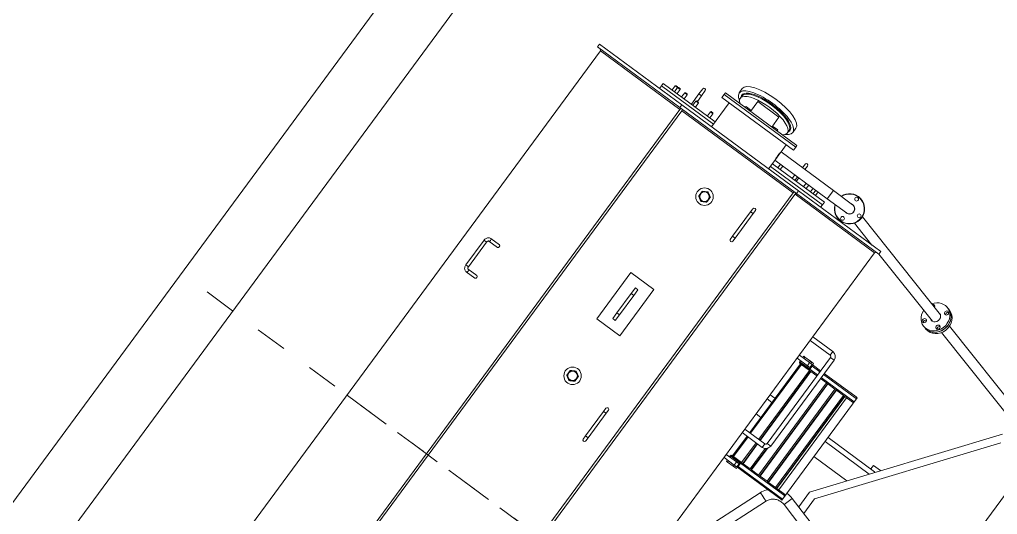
# Model space of a CAD drawing. Header units: metres. Extents: x 432095 to 435012, y 2470938 to 2473256.
# Drawn here: x 433749.556 to 433752.633, y 2471305.196 to 2471306.752 of the extents above; entities that cross this region are included whole.
import ezdxf

# ---------------------------------------------------------------- set-up
doc = ezdxf.new("R2010")
doc.units = ezdxf.units.M
doc.header["$MEASUREMENT"] = 0
for name, pattern in [('MB D$0$CHAIN', [0.3543, 0.2362, -0.0295, 0.0591, -0.0295]), ('MB D$0$DASHDOT', [1, 0.5, -0.25, 0, -0.25]), ('MB D$0$HIDDEN', [0.375, 0.25, -0.125])]:
    doc.linetypes.add(name, pattern=pattern)
doc.layers.add('cong trinh tram 110kv', color=7, linetype='Continuous', lineweight=5)
doc.layers.add('MB D$0$net dut du kien lam', color=8, linetype='MB D$0$HIDDEN', lineweight=20)

# ---------------------------------------------------------------- blocks, each defined once
blk = doc.blocks.new('MB D$0$MBA 63')
at = {"layer": 'MB D$0$net dut du kien lam', "color": 8, "linetype": 'MB D$0$DASHDOT', "ltscale": 0.5}
blk.add_line((102388.6, 36012.3), (102388.6, 25012.3), dxfattribs=at)
at = {"layer": 'MB D$0$net dut du kien lam', "color": 0, "linetype": 'ByBlock', "ltscale": 3}
for points in [[(106699.6, 25012.3), (106699.6, 36012.3), (98099.6, 36012.3), (98099.6, 25012.3)], [(106499.6, 25212.3), (106499.6, 35812.3), (98299.6, 35812.3), (98299.6, 25212.3)], [(104138.6, 27512.3), (104138.6, 33512.3), (100638.6, 33512.3), (100638.6, 27512.3)]]:
    blk.add_lwpolyline(points, close=True, dxfattribs=at)
blk = doc.blocks.new('MB D$0$mba 1')
at = {"layer": 'cong trinh tram 110kv'}
for p, q in [((-22756.1, 4823.9), (-22756.1, 7514)), ((-22756, 4823.9), (-22756, 7513.9)), ((-22445, 4818.9), (-22445, 7518.9)), ((-22437.9, 7513.9), (-22437.9, 4823.9)), ((-22002.2, 4823.9), (-22002.2, 7513.9)), ((-21995.2, 7518.9), (-21995.2, 4818.9)), ((-21684.1, 7514), (-21684.1, 4823.9)), ((-21684.1, 7513.9), (-21684.1, 4823.9)), ((-21654.4, 5981.9), (-21526.9, 5645.2)), ((-21620.2, 5981.9), (-21496.9, 5656.6)), ((-22075.1, 5838.9), (-22075.1, 5826.9)), ((-22065.1, 5826.9), (-22075.1, 5826.9)), ((-22075.1, 5826.9), (-22075.1, 5730.9)), ((-22065.1, 5826.9), (-22065.1, 5838.9)), ((-22065.1, 5826.9), (-22065.1, 5730.9)), ((-22065.1, 5730.9), (-22075.1, 5730.9)), ((-22075.1, 5730.9), (-22075.1, 5718.9)), ((-22065.1, 5718.9), (-22065.1, 5730.9)), ((-21443.8, 5630.2), (-21262.3, 5682.3)), ((-22683.9, 5633.9), (-22650, 5633.9)), ((-21435, 5599.5), (-21253.5, 5651.5)), ((-22697.4, 5616.9), (-22687.4, 5616.9)), ((-22697.4, 5520.9), (-22697.4, 5616.9)), ((-22687.4, 5520.9), (-22687.4, 5616.9)), ((-22683.9, 5623.9), (-22650, 5623.9)), ((-21684.1, 5622.9), (-21644.1, 5622.9)), ((-21644.1, 5610.9), (-21684.1, 5610.9)), ((-21671.2, 5606.9), (-21671.2, 5610.9)), ((-21666.7, 5627.9), (-21671.1, 5627.9)), ((-21671.1, 5627.9), (-21671.1, 5622.9)), ((-21669.2, 5606.9), (-21669.2, 5610.9)), ((-21633.4, 5606.9), (-21669.2, 5606.9)), ((-21635.4, 5604.9), (-21667.2, 5604.9)), ((-21635.4, 5602.9), (-21667.2, 5602.9)), ((-21666.7, 5622.9), (-21666.7, 5627.9)), ((-21644.8, 5627.9), (-21666.7, 5627.9)), ((-21665.3, 5602.9), (-21665.3, 5525.9)), ((-21661.7, 5602.9), (-21661.7, 5525.9)), ((-21639.3, 5627.9), (-21644.8, 5627.9)), ((-21644.8, 5627.9), (-21644.8, 5622.9)), ((-21634.1, 5622.9), (-21644.1, 5622.9)), ((-21644.1, 5622.9), (-21644.1, 5610.9)), ((-21644.1, 5610.9), (-21634.1, 5610.9)), ((-21639.3, 5622.9), (-21639.3, 5627.9)), ((-21632.1, 5627.9), (-21639.3, 5627.9)), ((-21629.9, 5602.9), (-21635.4, 5602.9)), ((-21462.2, 5622.9), (-21634.1, 5622.9)), ((-21632.1, 5622.9), (-21634.1, 5622.9)), ((-21634.1, 5610.9), (-21634.1, 5622.9)), ((-21633.4, 5618.9), (-21634.1, 5618.9)), ((-21633.4, 5618.9), (-21633.4, 5606.9)), ((-21632.1, 5627.9), (-21632.1, 5622.9)), ((-21458.2, 5618.9), (-21631.4, 5618.9)), ((-21631.4, 5618.9), (-21631.4, 5606.9)), ((-21458.2, 5606.9), (-21631.4, 5606.9)), ((-21629.9, 5602.9), (-21629.9, 5525.9)), ((-21625.5, 5602.9), (-21629.9, 5602.9)), ((-21625.5, 5602.9), (-21625.5, 5525.9)), ((-21625.5, 5602.9), (-21624.2, 5602.9)), ((-21624.2, 5602.9), (-21624.2, 5525.9)), ((-21624.1, 5602.9), (-21624.2, 5602.9)), ((-21596.8, 5602.9), (-21624.1, 5602.9)), ((-21624.1, 5602.9), (-21624.1, 5525.9)), ((-21596.8, 5602.9), (-21596.8, 5523.5)), ((-21592.4, 5602.9), (-21596.8, 5602.9)), ((-21592.4, 5602.9), (-21592.4, 5520.1)), ((-21592.4, 5602.9), (-21591.1, 5602.9)), ((-21591.1, 5602.9), (-21591.1, 5518.6)), ((-21591, 5602.9), (-21591.1, 5602.9)), ((-21563.7, 5602.9), (-21591, 5602.9)), ((-21591, 5602.9), (-21591, 5518.6)), ((-21563.7, 5602.9), (-21563.7, 5242.9)), ((-21559.3, 5602.9), (-21563.7, 5602.9)), ((-21559.3, 5602.9), (-21559.3, 5242.9)), ((-21559.3, 5602.9), (-21558, 5602.9)), ((-21530.6, 5602.9), (-21558, 5602.9)), ((-21558, 5602.9), (-21558, 5242.9)), ((-21558, 5602.9), (-21558, 5602.9)), ((-21558, 5602.9), (-21558, 5242.9)), ((-21530.6, 5602.9), (-21530.6, 5242.9)), ((-21526.2, 5602.9), (-21530.6, 5602.9)), ((-21526.2, 5602.9), (-21526.2, 5242.9)), ((-21526.2, 5602.9), (-21524.9, 5602.9)), ((-21497.5, 5602.9), (-21524.9, 5602.9)), ((-21524.9, 5602.9), (-21524.9, 5242.9)), ((-21524.9, 5602.9), (-21524.9, 5602.9)), ((-21524.9, 5602.9), (-21524.9, 5242.9)), ((-21497.5, 5602.9), (-21497.5, 5242.9)), ((-21493.1, 5602.9), (-21497.5, 5602.9)), ((-21493.1, 5602.9), (-21493.1, 5242.9)), ((-21493.1, 5602.9), (-21491.8, 5602.9)), ((-21462.2, 5602.9), (-21491.8, 5602.9)), ((-21491.8, 5602.9), (-21491.8, 5242.9)), ((-21491.8, 5602.9), (-21491.8, 5602.9)), ((-21491.8, 5602.9), (-21491.8, 5242.9)), ((-21485.1, 5602.9), (-21485.1, 5242.9)), ((-21458.2, 5622.9), (-21462.2, 5622.9)), ((-21458.2, 5622.9), (-21457.7, 5622.9)), ((-21458.2, 5222.9), (-21458.2, 5622.9)), ((-21458.2, 5618.9), (-21458.2, 5606.9)), ((-21457.7, 5222.9), (-21457.7, 5622.9)), ((-21435, 5599.5), (-21443.8, 5630.2)), ((-21402.7, 5608.7), (-21402.7, 5550.6)), ((-21377.7, 5558.9), (-21377.7, 5615.9)), ((-21402.7, 5550.6), (-21022.7, 5043.9)), ((-21010.2, 5068.9), (-21377.7, 5558.9)), ((-22697.4, 5520.9), (-22687.4, 5520.9)), ((-22650, 5513.9), (-22683.9, 5513.9)), ((-22265.1, 5508.9), (-22175.1, 5508.9)), ((-22265.1, 5508.9), (-22265.1, 5328.9)), ((-22175.1, 5508.9), (-22175.1, 5328.9)), ((-21606.1, 5525.9), (-21684.1, 5525.9)), ((-21606.1, 5511.9), (-21684.1, 5511.9)), ((-21665.3, 5511.9), (-21665.3, 5242.9)), ((-21661.7, 5511.9), (-21661.7, 5242.9)), ((-21629.9, 5511.9), (-21629.9, 5242.9)), ((-21625.5, 5511.9), (-21625.5, 5242.9)), ((-21624.2, 5511.9), (-21624.2, 5242.9)), ((-21624.1, 5511.9), (-21624.1, 5242.9)), ((-21606.1, 5511.9), (-21606.1, 5525.9)), ((-22650, 5503.9), (-22683.9, 5503.9)), ((-22225.1, 5456.7), (-22225.1, 5478.9)), ((-22225.1, 5478.9), (-22215.1, 5478.9)), ((-22215.1, 5478.9), (-22215.1, 5456.7)), ((-21601.1, 5506.9), (-21587.1, 5506.9)), ((-21601.1, 5170.9), (-21601.1, 5506.9)), ((-21587.1, 5170.9), (-21587.1, 5506.9)), ((-22225.1, 5456.7), (-22225.1, 5381.2)), ((-22225.1, 5456.7), (-22215.1, 5456.7)), ((-22215.1, 5381.2), (-22215.1, 5456.7)), ((-21684.1, 5452.9), (-21665.3, 5452.9)), ((-21457.7, 5452.9), (-21329.5, 5452.9)), ((-21684.1, 5393.9), (-21665.3, 5393.9)), ((-21457.7, 5393.9), (-21285.2, 5393.9)), ((-22225.1, 5358.9), (-22225.1, 5381.2)), ((-22225.1, 5381.2), (-22215.1, 5381.2)), ((-22215.1, 5358.9), (-22225.1, 5358.9)), ((-22215.1, 5381.2), (-22215.1, 5358.9)), ((-21665.3, 5377.9), (-21684.1, 5377.9)), ((-21275.7, 5377.9), (-21457.7, 5377.9)), ((-21290.7, 5363.9), (-21290.7, 5377.9)), ((-21262.7, 5363.9), (-21290.7, 5363.9)), ((-22175.1, 5328.9), (-22265.1, 5328.9)), ((-21684.1, 5234.9), (-21644.1, 5234.9)), ((-21671.2, 5234.9), (-21671.2, 5238.9)), ((-21669.2, 5234.9), (-21669.2, 5238.9)), ((-21633.4, 5238.9), (-21669.2, 5238.9)), ((-21667.2, 5242.9), (-21635.4, 5242.9)), ((-21667.2, 5240.9), (-21635.4, 5240.9)), ((-21634.1, 5234.9), (-21644.1, 5234.9)), ((-21644.1, 5234.9), (-21644.1, 5222.9)), ((-21629.9, 5242.9), (-21635.4, 5242.9)), ((-21634.1, 5222.9), (-21634.1, 5234.9)), ((-21633.4, 5238.9), (-21633.4, 5226.9)), ((-21601.1, 5238.9), (-21631.4, 5238.9)), ((-21631.4, 5238.9), (-21631.4, 5226.9)), ((-21625.5, 5242.9), (-21629.9, 5242.9)), ((-21625.5, 5242.9), (-21624.2, 5242.9)), ((-21624.1, 5242.9), (-21624.2, 5242.9)), ((-21601.1, 5242.9), (-21624.1, 5242.9)), ((-21563.7, 5242.9), (-21587.1, 5242.9)), ((-21458.2, 5238.9), (-21587.1, 5238.9)), ((-21559.3, 5242.9), (-21563.7, 5242.9)), ((-21559.3, 5242.9), (-21558, 5242.9)), ((-21530.6, 5242.9), (-21558, 5242.9)), ((-21558, 5242.9), (-21558, 5242.9)), ((-21526.2, 5242.9), (-21530.6, 5242.9)), ((-21526.2, 5242.9), (-21524.9, 5242.9)), ((-21497.5, 5242.9), (-21524.9, 5242.9)), ((-21524.9, 5242.9), (-21524.9, 5242.9)), ((-21493.1, 5242.9), (-21497.5, 5242.9)), ((-21493.1, 5242.9), (-21491.8, 5242.9)), ((-21462.2, 5242.9), (-21491.8, 5242.9)), ((-21491.8, 5242.9), (-21491.8, 5242.9)), ((-21458.2, 5238.9), (-21458.2, 5226.9)), ((-21644.1, 5222.9), (-21684.1, 5222.9)), ((-21671.1, 5222.9), (-21671.1, 5217.9)), ((-21671.1, 5217.9), (-21666.7, 5217.9)), ((-21666.7, 5217.9), (-21666.7, 5222.9)), ((-21644.8, 5217.9), (-21666.7, 5217.9)), ((-21644.8, 5222.9), (-21644.8, 5217.9)), ((-21644.8, 5217.9), (-21639.3, 5217.9)), ((-21644.1, 5222.9), (-21634.1, 5222.9)), ((-21639.3, 5217.9), (-21639.3, 5222.9)), ((-21632.1, 5217.9), (-21639.3, 5217.9)), ((-21633.4, 5226.9), (-21634.1, 5226.9)), ((-21601.1, 5222.9), (-21634.1, 5222.9)), ((-21632.1, 5222.9), (-21634.1, 5222.9)), ((-21632.1, 5222.9), (-21632.1, 5217.9)), ((-21601.1, 5226.9), (-21631.4, 5226.9)), ((-21458.2, 5226.9), (-21587.1, 5226.9)), ((-21462.2, 5222.9), (-21587.1, 5222.9)), ((-21462.2, 5222.9), (-21458.2, 5222.9)), ((-21458.2, 5222.9), (-21457.7, 5222.9)), ((-21601.1, 5170.9), (-21587.1, 5170.9)), ((-21684.1, 5165.9), (-21606.1, 5165.9)), ((-21684.1, 5151.9), (-21606.1, 5151.9)), ((-21606.1, 5165.9), (-21606.1, 5151.9)), ((-22075.1, 5058.9), (-22075.1, 5046.9)), ((-22065.1, 5046.9), (-22065.1, 5058.9)), ((-22065.1, 5046.9), (-22075.1, 5046.9)), ((-22075.1, 5046.9), (-22075.1, 4950.9)), ((-22065.1, 5046.9), (-22065.1, 4950.9)), ((-21366, 4900.6), (-20968.6, 5007.7)), ((-21357.7, 4869.7), (-20960.3, 4976.8)), ((-22065.1, 4950.9), (-22075.1, 4950.9)), ((-22075.1, 4950.9), (-22075.1, 4938.9)), ((-22065.1, 4938.9), (-22065.1, 4950.9)), ((-21417.7, 4919.3), (-21423.2, 4917.8)), ((-21412.3, 4920.7), (-21417.7, 4919.3)), ((-21671.1, 4818.4), (-21410.1, 4888.7)), ((-21782.7, 4755.1), (-21401.8, 4857.8)), ((-22771.1, 4818.9), (-22771.1, 4808.9)), ((-22771.1, 4818.9), (-22448.9, 4818.9)), ((-22448.9, 4808.9), (-22771.1, 4808.9)), ((-22761.1, 4818.9), (-22756.1, 4823.9)), ((-22759.6, 4818.9), (-22756, 4823.9)), ((-22756.1, 4823.9), (-22756.1, 4823.9)), ((-22756, 4823.9), (-22445, 4823.9)), ((-22536.1, 4798.9), (-22536.1, 4808.9)), ((-22448.9, 4818.9), (-22448.9, 4808.9)), ((-22448.9, 4818.9), (-21993.3, 4818.9)), ((-21993.3, 4808.9), (-22448.9, 4808.9)), ((-22448.5, 4818.9), (-22445, 4823.9)), ((-22445, 4823.9), (-22445, 4818.9)), ((-22437.9, 4818.9), (-22437.9, 4823.9)), ((-22437.9, 4823.9), (-22002.2, 4823.9)), ((-22332.6, 4714.9), (-22332.6, 4808.9)), ((-22109.6, 4775.9), (-22109.6, 4808.9)), ((-22002.2, 4818.9), (-22002.2, 4823.9)), ((-21991.6, 4818.9), (-21995.2, 4823.9)), ((-21995.2, 4818.9), (-21995.2, 4823.9)), ((-21995.2, 4823.9), (-21684.1, 4823.9)), ((-21993.3, 4818.9), (-21993.3, 4808.9)), ((-21993.3, 4818.9), (-21671.1, 4818.9)), ((-21671.1, 4808.9), (-21993.3, 4808.9)), ((-21906.1, 4798.9), (-21906.1, 4808.9)), ((-21791.1, 4786), (-21706, 4808.9)), ((-21679.1, 4818.9), (-21684.1, 4823.9)), ((-21684.1, 4823.9), (-21684.1, 4823.9)), ((-21680.6, 4818.9), (-21684.1, 4823.9)), ((-21671.1, 4818.9), (-21671.1, 4808.9)), ((-21393, 4827.5), (-21398.5, 4826.1)), ((-21387.5, 4829), (-21393, 4827.5)), ((-22536.1, 4798.9), (-22332.6, 4798.9)), ((-22332.6, 4798.9), (-22536.1, 4798.9)), ((-22536.1, 4788.9), (-22536.1, 4798.9)), ((-22536.1, 4788.9), (-22332.6, 4788.9)), ((-22501.1, 4772.9), (-22501.1, 4788.9)), ((-22501.1, 4772.9), (-22491.7, 4772.9)), ((-22499.1, 4770.9), (-22501.1, 4772.9)), ((-22493.1, 4770.9), (-22499.1, 4770.9)), ((-22493.1, 4770.9), (-22491.4, 4772.6)), ((-22491.7, 4772.9), (-22491.7, 4788.9)), ((-22491.7, 4772.9), (-22481.7, 4772.9)), ((-22489.7, 4770.9), (-22491.7, 4772.9)), ((-22483.7, 4770.9), (-22489.7, 4770.9)), ((-22483.7, 4770.9), (-22481.7, 4772.9)), ((-22481.7, 4772.9), (-22481.7, 4788.9)), ((-22464.2, 4772.9), (-22464.2, 4788.9)), ((-22464.2, 4772.9), (-22454.2, 4772.9)), ((-22462.2, 4770.9), (-22464.2, 4772.9)), ((-22456.2, 4770.9), (-22462.2, 4770.9)), ((-22456.2, 4770.9), (-22454.2, 4772.9)), ((-22454.2, 4772.9), (-22454.2, 4788.9)), ((-22426.1, 4788.9), (-22426.1, 4748.9)), ((-22420.5, 4772.9), (-22420.5, 4788.9)), ((-22420.5, 4772.9), (-22410.5, 4772.9)), ((-22418.5, 4770.9), (-22420.5, 4772.9)), ((-22412.5, 4770.9), (-22418.5, 4770.9)), ((-22416.1, 4770.9), (-22416.1, 4748.9)), ((-22412.5, 4770.9), (-22410.5, 4772.9)), ((-22410.5, 4772.9), (-22410.5, 4788.9)), ((-22363.6, 4772.9), (-22363.6, 4788.9)), ((-22363.6, 4772.9), (-22353.6, 4772.9)), ((-22361.6, 4770.9), (-22363.6, 4772.9)), ((-22355.6, 4770.9), (-22361.6, 4770.9)), ((-22355.6, 4770.9), (-22353.6, 4772.9)), ((-22353.6, 4772.9), (-22353.6, 4788.9)), ((-22110.1, 4772.3), (-22110.1, 4745.6)), ((-22109.7, 4774.9), (-21905.1, 4774.9)), ((-22109.6, 4798.9), (-21906.1, 4798.9)), ((-21906.1, 4798.9), (-22109.6, 4798.9)), ((-22109.6, 4788.9), (-21906.1, 4788.9)), ((-22088.6, 4774.9), (-22088.6, 4788.9)), ((-22078.6, 4774.9), (-22078.6, 4788.9)), ((-22031.6, 4774.9), (-22031.6, 4788.9)), ((-22021.6, 4774.9), (-22021.6, 4788.9)), ((-22016.1, 4788.9), (-22016.1, 4774.9)), ((-21987.9, 4774.9), (-21987.9, 4788.9)), ((-21977.9, 4774.9), (-21977.9, 4788.9)), ((-21960.5, 4774.9), (-21960.5, 4788.9)), ((-21950.5, 4774.9), (-21950.5, 4788.9)), ((-21941.1, 4774.9), (-21941.1, 4788.9)), ((-21906.1, 4788.9), (-21906.1, 4798.9)), ((-21905.1, 4774.9), (-21905.1, 4742.9)), ((-21830.1, 4774.9), (-21905.1, 4774.9)), ((-21830.4, 4775.4), (-21832.2, 4774.9)), ((-22416.1, 4748.9), (-22426.1, 4748.9)), ((-22426.1, 4748.9), (-22426.1, 4728.9)), ((-22416.1, 4728.9), (-22416.1, 4748.9)), ((-22109.7, 4742.9), (-21905.1, 4742.9)), ((-22109.6, 4714.9), (-22109.6, 4741.9)), ((-22026.1, 4742.9), (-22026.1, 4728.9)), ((-22016.1, 4728.9), (-22016.1, 4742.9)), ((-21905.1, 4742.9), (-21830.1, 4742.9)), ((-21825.9, 4743.5), (-21822, 4744.5)), ((-22081.1, 4714.9), (-22361.1, 4714.9)), ((-22361.1, 4702.9), (-22361.1, 4714.9)), ((-22081.1, 4702.9), (-22081.1, 4714.9)), ((-22361.1, 4702.9), (-22081.1, 4702.9)), ((-22081.1, 4702.9), (-22361.1, 4702.9)), ((-22361.1, 4696.9), (-22361.1, 4702.9)), ((-22361.1, 4696.9), (-22081.1, 4696.9)), ((-22313.1, 4673.2), (-22313.1, 4682.6)), ((-22303, 4696.9), (-22304.9, 4695.6)), ((-22282.6, 4696.9), (-22282.6, 4692.9)), ((-22262.6, 4692.9), (-22282.6, 4692.9)), ((-22262.6, 4658.9), (-22262.6, 4696.9)), ((-22179.6, 4696.9), (-22179.6, 4658.9)), ((-22179.6, 4692.9), (-22159.6, 4692.9)), ((-22159.6, 4692.9), (-22159.6, 4696.9)), ((-22139.1, 4696.9), (-22137.3, 4695.6)), ((-22129.1, 4673.2), (-22129.1, 4682.6)), ((-22081.1, 4696.9), (-22081.1, 4702.9)), ((-22326.1, 4654.9), (-22326.1, 4671.3)), ((-22179.6, 4658.9), (-22262.6, 4658.9)), ((-22116.1, 4654.9), (-22116.1, 4671.3))]:
    blk.add_line(p, q, dxfattribs=at)
at = {"layer": 'cong trinh tram 110kv', "linetype": 'MB D$0$CHAIN', "ltscale": 21.168501}
blk.add_line((-14658, 6168.9), (-22753.2, 6168.9), dxfattribs=at)
at = {"layer": 'cong trinh tram 110kv'}
for centre, radius in [((-22220.1, 5698.9), 27.5), ((-22220.1, 5698.9), 15), ((-22220.1, 4998.9), 27.5), ((-22220.1, 4998.9), 15), ((-21830.1, 4796.4), 6), ((-21792.6, 4758.9), 6), ((-21830.1, 4721.4), 6)]:
    blk.add_circle(centre, radius, dxfattribs=at)
for centre, radius, start, end in [((-22070.1, 5838.9), 5, 0, 180), ((-22070.1, 5718.9), 5, 180, 0), ((-21606.1, 5506.9), 19, 0, 90), ((-21606.1, 5506.9), 5, 0, 90), ((-21606.1, 5170.9), 19, 270, 0), ((-21606.1, 5170.9), 5, 270, 0), ((-22070.1, 5058.9), 5, 0, 180), ((-22070.1, 4938.9), 5, 180, 0), ((-21830.1, 4758.9), 47.5, 199.6846, 160.3154), ((-21830.1, 4758.9), 46.5, 200.126, 159.874), ((-21830.1, 4758.9), 16.5, 255.8589, 104.1411), ((-21830.1, 4758.9), 16, 270, 90), ((-22421.1, 4728.9), 5, 180, 0), ((-22021.1, 4728.9), 5, 180, 0)]:
    blk.add_arc(centre, radius, start, end, dxfattribs=at)
for centre, major_axis, ratio, start_param, end_param in [((-22683.9, 5628.9), (0, -5), 0.707107, 0, 3.141593), ((-22650, 5628.9), (0, -5), 0.707107, 0, 3.141593), ((-21511.9, 5650.9), (15, 5.7), 0.120512, 3.141593, 6.283185), ((-21667.2, 5606.9), (0, -4), 0.993896, 4.712389, 6.283185), ((-21667.2, 5606.9), (0, -2), 0.993896, 4.712389, 6.283185), ((-21635.4, 5606.9), (0, -2), 0.993896, 0, 1.570796), ((-21635.4, 5606.9), (0, -4), 0.993896, 0, 1.570796), ((-21635.4, 5618.9), (0, 4), 0.993896, 4.712389, 5.939469), ((-21635.4, 5618.9), (0, -2), 0.993896, 1.570796, 2.402015), ((-21462.2, 5618.9), (0, 4), 0.993896, 4.712389, 6.283185), ((-21462.2, 5606.9), (0, -4), 0.993896, 0, 1.570796), ((-22683.9, 5508.9), (0, 5), 0.707107, 3.141593, 6.283185), ((-22650, 5508.9), (0, 5), 0.707107, 3.141593, 6.283185), ((-21667.2, 5238.9), (0, 4), 0.993896, 0, 1.570796), ((-21667.2, 5238.9), (0, 2), 0.993896, 0, 1.570796), ((-21635.4, 5238.9), (0, 4), 0.993896, 4.712389, 6.283185), ((-21635.4, 5238.9), (0, 2), 0.993896, 4.712389, 6.283185), ((-21462.2, 5238.9), (0, 4), 0.993896, 4.712389, 6.283185), ((-21635.4, 5226.9), (0, -2), 0.993896, 0.739578, 1.570796), ((-21635.4, 5226.9), (0, -4), 0.993896, 0.343716, 1.570796), ((-21462.2, 5226.9), (0, -4), 0.993896, 0, 1.570796), ((-21405.4, 4873.4), (12.4, -45.9), 0.881125, 0, 3.141593), ((-21405.4, 4873.4), (-12.4, 45.9), 0.881125, 3.141593, 6.283185), ((-21399.9, 4874.9), (-12.4, 45.9), 0.881125, 3.141593, 6.283185), ((-21410.9, 4871.9), (12.4, -45.9), 0.881125, 5.05595, 10.652013), ((-21426.3, 4903.8), (1.82, -6.76), 0.881125, 3.619603, 5.805175), ((-21379.4, 4894.8), (1.82, -6.76), 0.881125, 3.619603, 5.805175), ((-21410.9, 4871.9), (-4.4, 16.4), 0.881125, 2.796891, 6.627886), ((-21405.4, 4873.4), (-4.4, 16.4), 0.881125, 0.190569, 0.344701), ((-21405.4, 4873.4), (-4.4, 16.4), 0.881125, 0.190569, 0.344701), ((-21436.8, 4850.5), (1.82, -6.76), 0.881125, 5.012054, 7.554316), ((-21431.4, 4852), (1.82, -6.76), 0.881125, 5.012054, 5.805175), ((-21405.4, 4873.4), (4.4, -16.4), 0.881125, 5.938484, 6.092617), ((-21405.4, 4873.4), (4.4, -16.4), 0.881125, 5.938484, 6.092617), ((-21384.5, 4843), (1.82, -6.76), 0.881125, 3.619603, 5.805175), ((-22221.1, 4671.3), (-105, 0), 0.34202, 5.728247, 9.979716), ((-22221.1, 4682.6), (-92, 0), 0.34202, 5.857002, 9.850961), ((-22221.1, 4671.3), (-94, 0), 0.34202, 6.076534, 9.63143), ((-22221.1, 4654.9), (105, 0), 0.34202, 3.141593, 6.283185), ((-22221.1, 4673.2), (92, 0), 0.34202, 3.141593, 6.283185)]:
    blk.add_ellipse(centre, major_axis=major_axis, ratio=ratio, start_param=start_param, end_param=end_param, dxfattribs=at)
for centre, major_axis in [((-21431.8, 4902.4), (1.82, -6.76)), ((-21384.9, 4893.4), (-1.82, 6.76)), ((-21389.9, 4841.5), (-1.82, 6.76))]:
    blk.add_ellipse(centre, major_axis=major_axis, ratio=0.881125, dxfattribs=at)
for points in [[(-22220.1, 5717.4), (-22228.1, 5712.8), (-22236.1, 5708.2)], [(-22236.1, 5708.2), (-22236.1, 5698.9), (-22236.1, 5689.7)], [(-22204.1, 5708.2), (-22212.1, 5712.8), (-22220.1, 5717.4)], [(-22204.1, 5689.7), (-22204.1, 5698.9), (-22204.1, 5708.2)], [(-22236.1, 5689.7), (-22228.1, 5685.1), (-22220.1, 5680.5)], [(-22220.1, 5680.5), (-22212.1, 5685.1), (-22204.1, 5689.7)], [(-22220.1, 5017.4), (-22228.1, 5012.8), (-22236.1, 5008.2)], [(-22204.1, 5008.2), (-22212.1, 5012.8), (-22220.1, 5017.4)], [(-22236.1, 5008.2), (-22236.1, 4998.9), (-22236.1, 4989.7)], [(-22236.1, 4989.7), (-22228.1, 4985.1), (-22220.1, 4980.5)], [(-22220.1, 4980.5), (-22212.1, 4985.1), (-22204.1, 4989.7)], [(-22204.1, 4989.7), (-22204.1, 4998.9), (-22204.1, 5008.2)]]:
    blk.add_rational_spline(points, [1.65280398304, 1.90849364905, 1.65280398304], degree=2, dxfattribs=at)
for points, knots in [([(-22697.4, 5616.9), (-22697.4, 5618.6), (-22697.2, 5620.2), (-22696.5, 5623.3), (-22696, 5624.9), (-22694.5, 5627.7), (-22693.6, 5629), (-22691.4, 5631.3), (-22690.1, 5632.2), (-22687.3, 5633.5), (-22685.9, 5633.9), (-22684.3, 5633.9), (-22684.1, 5633.9), (-22683.9, 5633.9)], [1.570796, 1.570796, 1.570796, 1.570796, 1.884956, 1.884956, 2.199115, 2.199115, 2.513274, 2.513274, 2.827433, 2.827433, 3.106367, 3.106367, 3.141593, 3.141593, 3.141593, 3.141593]), ([(-21526.9, 5645.2), (-21524.2, 5638.2), (-21520.5, 5631.6), (-21515.2, 5624.7), (-21514.4, 5623.8), (-21513.6, 5622.9)], [3.5582265, 3.5582265, 3.5582265, 3.5582265, 3.8559267, 3.8559267, 3.9024247, 3.9024247, 3.9024247, 3.9024247]), ([(-21496.9, 5656.6), (-21495.4, 5652.5), (-21493.3, 5648.7), (-21488, 5641.9), (-21484.8, 5638.9), (-21477.7, 5633.9), (-21473.8, 5632), (-21465.5, 5629.3), (-21461.1, 5628.6), (-21452.4, 5628.4), (-21448, 5629), (-21443.8, 5630.2)], [3.558226, 3.558226, 3.558226, 3.558226, 3.855927, 3.855927, 4.153627, 4.153627, 4.451327, 4.451327, 4.749027, 4.749027, 5.046727, 5.046727, 5.046727, 5.046727]), ([(-22687.4, 5616.9), (-22687.4, 5617.7), (-22687.3, 5618.4), (-22687.1, 5619.8), (-22686.9, 5620.5), (-22686.4, 5621.6), (-22686.1, 5622.1), (-22685.6, 5622.9), (-22685.3, 5623.2), (-22684.8, 5623.7), (-22684.5, 5623.8), (-22684.2, 5623.9), (-22684, 5623.9), (-22683.9, 5623.9)], [1.570796, 1.570796, 1.570796, 1.570796, 1.831647, 1.831647, 2.090431, 2.090431, 2.34462, 2.34462, 2.598357, 2.598357, 2.875988, 2.875988, 3.141593, 3.141593, 3.141593, 3.141593]), ([(-21457.7, 5596.5), (-21457.6, 5596.5), (-21457.4, 5596.5), (-21449.7, 5596.4), (-21442.2, 5597.4), (-21435, 5599.5)], [4.7433556, 4.7433556, 4.7433556, 4.7433556, 4.7490271, 4.7490271, 5.0467273, 5.0467273, 5.0467273, 5.0467273]), ([(-22683.9, 5503.9), (-22685.2, 5503.9), (-22686.6, 5504.2), (-22689.1, 5505.1), (-22690.3, 5505.9), (-22692.6, 5507.7), (-22693.6, 5508.9), (-22695.3, 5511.6), (-22696, 5513), (-22696.9, 5516.1), (-22697.2, 5517.7), (-22697.4, 5519.9), (-22697.4, 5520.4), (-22697.4, 5520.9)], [0, 0, 0, 0, 0.257746, 0.257746, 0.530153, 0.530153, 0.838958, 0.838958, 1.153118, 1.153118, 1.467277, 1.467277, 1.570796, 1.570796, 1.570796, 1.570796]), ([(-22683.9, 5513.9), (-22684.1, 5513.9), (-22684.2, 5514), (-22684.7, 5514.2), (-22685, 5514.4), (-22685.6, 5515), (-22685.9, 5515.4), (-22686.4, 5516.4), (-22686.7, 5516.9), (-22687.1, 5518.1), (-22687.2, 5518.8), (-22687.4, 5520), (-22687.4, 5520.5), (-22687.4, 5520.9)], [0, 0, 0, 0, 0.314159, 0.314159, 0.628319, 0.628319, 0.892728, 0.892728, 1.145359, 1.145359, 1.401256, 1.401256, 1.570796, 1.570796, 1.570796, 1.570796]), ([(-21274, 5379), (-21274.2, 5378.6), (-21274.5, 5378.3), (-21274.8, 5378.2), (-21275.1, 5378), (-21275.4, 5377.9), (-21275.7, 5377.9)], [1.2111741, 1.2111741, 1.2111741, 1.2111741, 1.4002356, 1.4002356, 1.4002356, 1.5707963, 1.5707963, 1.5707963, 1.5707963]), ([(-22109.6, 4741.9), (-22109.6, 4741.9), (-22109.6, 4742), (-22109.7, 4742.5), (-22109.7, 4742.8), (-22109.8, 4743.7), (-22109.9, 4744.2), (-22110.1, 4745.5), (-22110.2, 4746.2), (-22110.3, 4747.7), (-22110.4, 4748.5), (-22110.6, 4750.4), (-22110.6, 4751.4), (-22110.8, 4753.5), (-22110.8, 4754.6), (-22110.9, 4756.8), (-22110.9, 4757.9), (-22110.9, 4760), (-22110.9, 4761.1), (-22110.8, 4763.3), (-22110.8, 4764.4), (-22110.6, 4766.5), (-22110.6, 4767.5), (-22110.4, 4769.4), (-22110.3, 4770.2), (-22110.2, 4771.7), (-22110.1, 4772.4), (-22109.9, 4773.7), (-22109.8, 4774.2), (-22109.7, 4775.1), (-22109.7, 4775.4), (-22109.6, 4775.8), (-22109.6, 4775.9), (-22109.6, 4775.9)], [2.565773, 2.565773, 2.565773, 2.565773, 2.886491, 2.886491, 3.20721, 3.20721, 3.527929, 3.527929, 3.848647, 3.848647, 4.169372, 4.169372, 4.490096, 4.490096, 4.810821, 4.810821, 5.131546, 5.131546, 5.45227, 5.45227, 5.772995, 5.772995, 6.093719, 6.093719, 6.414444, 6.414444, 6.735163, 6.735163, 7.055881, 7.055881, 7.3766, 7.3766, 7.697318, 7.697318, 7.697318, 7.697318])]:
    blk.add_open_spline(points, degree=3, knots=knots, dxfattribs=at)

msp = doc.modelspace()

# ---------------------------------------------------------------- block references
at = {"layer": 'cong trinh tram 110kv', "yscale": 0.00100000003283925, "zscale": 0.001}
for name, p, xscale, rotation in [('MB D$0$MBA 63', (433790.6662, 2471403.2202), 0.001000000045165598, 233.6153637256497), ('MB D$0$mba 1', (433772.565, 2471297.0384), -0.001000000032834317, 143.6153590623919)]:
    msp.add_blockref(name, p, dxfattribs=dict(at, xscale=xscale, rotation=rotation))

doc.saveas('drawing.dxf')
